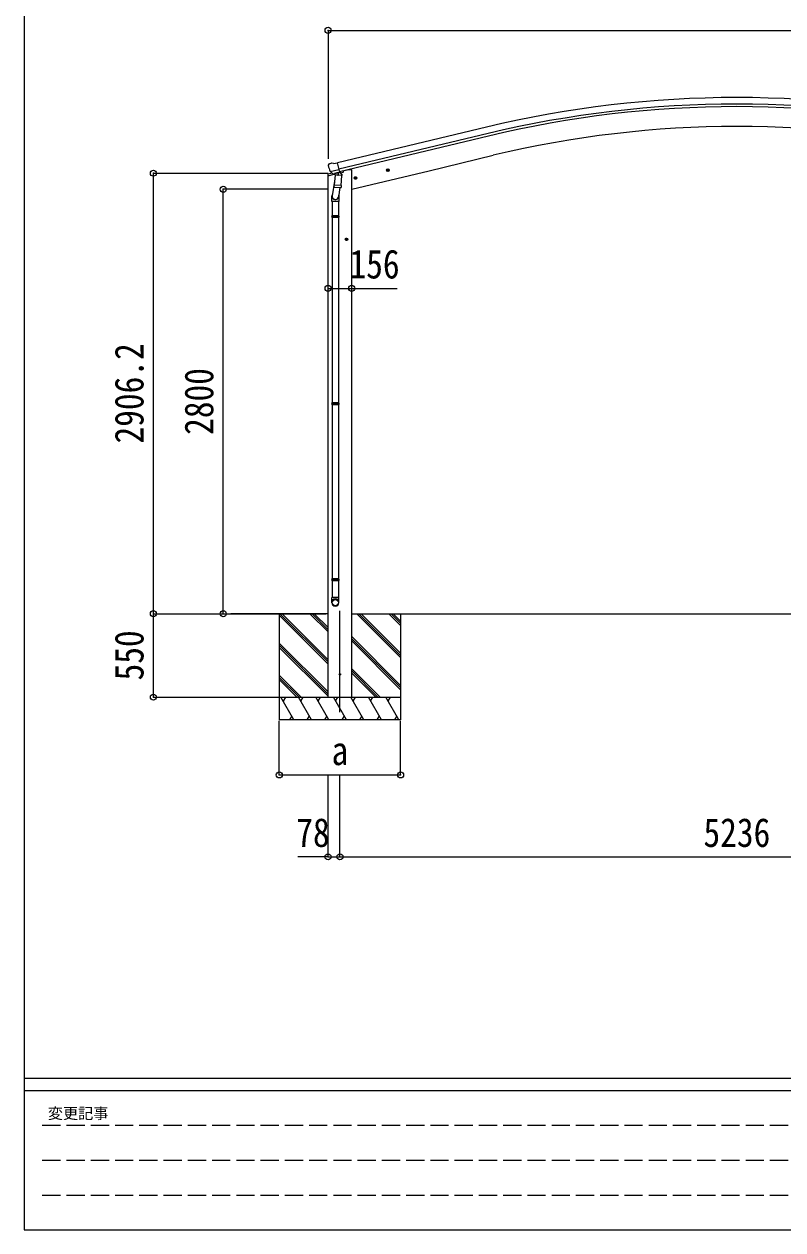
# Model space of a CAD drawing. Units: millimetres at full size, sheet at 1:40. Extents: x -11181 to 11305, y -7804 to 7716.
# Drawn here: x -11181 to -6175, y -7804 to 150 of the extents above; entities that cross this region are included whole.
import ezdxf
from ezdxf.enums import TextEntityAlignment as Align

# ---------------------------------------------------------------- set-up
doc = ezdxf.new("R2010")
doc.units = ezdxf.units.MM
doc.header["$LTSCALE"] = 40
doc.header["$PDMODE"] = 32
doc.header["$PDSIZE"] = 40
doc.linetypes.add('DASHED3', pattern=[4, 3, -1])
for name, color, linetype, lineweight in [('0-0_0', 7, 'Continuous', 9), ('0-1_本体', 4, 'Continuous', 9), ('0-2_部品', 7, 'Continuous', 9), ('0-8_PARTS2', 2, 'Continuous', 9), ('0-A_寸法', 6, 'Continuous', 9), ('F-0_240', 7, 'Continuous', 9)]:
    doc.layers.add(name, color=color, linetype=linetype, lineweight=lineweight)
doc.styles.add('ＭＳ ゴシック', font='')
doc.styles.get('ＭＳ ゴシック').set_extended_font_data('MS Gothic')

msp = doc.modelspace()

# ---------------------------------------------------------------- linework, layer by layer
at = {"layer": '0-0_0'}
for p, q in [((-9175.45, -3739.42), (-9816.95, -3739.43)), ((-9497.45, -3739.41), (-9497.45, -4439.41)), ((-9175.45, -4070.92), (-9497.45, -3748.93)), ((-9175.45, -4056.78), (-9492.81, -3739.42)), ((-9175.45, -4042.64), (-9478.67, -3739.42)), ((-9175.45, -3858.79), (-9294.83, -3739.41)), ((-9175.45, -3844.65), (-9280.69, -3739.41)), ((-9175.45, -3830.51), (-9266.55, -3739.41)), ((-9019.4, -3739.42), (-3939.5, -3739.42)), ((-8697.45, -4028.42), (-8986.47, -3739.41)), ((-8697.45, -4014.28), (-8972.32, -3739.41)), ((-8697.45, -4000.14), (-8958.18, -3739.41)), ((-8697.45, -3816.29), (-8774.33, -3739.41)), ((-8697.45, -3802.15), (-8760.19, -3739.41)), ((-8697.45, -3788.01), (-8746.05, -3739.41)), ((-8697.45, -3739.41), (-8697.45, -4439.41)), ((-8697.45, -4212.27), (-9019.45, -3890.27)), ((-9175.45, -4254.77), (-9497.45, -3932.77)), ((-9175.45, -4268.91), (-9497.45, -3946.91)), ((-9175.45, -4283.06), (-9497.45, -3961.06)), ((-8697.45, -4226.41), (-9019.45, -3904.42)), ((-8697.45, -4240.56), (-9019.45, -3918.56)), ((-8832.44, -4289.41), (-9019.45, -4102.4)), ((-8846.59, -4289.41), (-9019.45, -4116.55)), ((-8860.73, -4289.41), (-9019.45, -4130.69)), ((-9352.94, -4289.41), (-9497.45, -4144.9)), ((-9367.09, -4289.41), (-9497.45, -4159.05)), ((-9381.23, -4289.41), (-9497.45, -4173.19)), ((-9497.45, -4289.41), (-8697.45, -4289.41)), ((-9400.56, -4439.41), (-9487.16, -4289.41)), ((-9457.16, -4289.41), (-9472.16, -4315.39)), ((-9285.09, -4439.41), (-9371.69, -4289.41)), ((-9341.69, -4289.41), (-9356.69, -4315.39)), ((-9169.62, -4439.41), (-9256.22, -4289.41)), ((-9241.22, -4315.39), (-9226.22, -4289.41)), ((-9175.2, -4289.42), (-9019.7, -4289.42)), ((-9054.15, -4439.41), (-9140.75, -4289.41)), ((-9125.75, -4315.39), (-9110.75, -4289.41)), ((-8938.68, -4439.41), (-9025.28, -4289.41)), ((-9010.28, -4315.39), (-8995.28, -4289.41)), ((-8823.21, -4439.41), (-8909.81, -4289.41)), ((-8894.81, -4315.39), (-8879.81, -4289.41)), ((-8707.74, -4439.41), (-8794.34, -4289.41)), ((-8779.34, -4315.39), (-8764.34, -4289.41)), ((-8697.45, -4439.41), (-9497.45, -4439.41)), ((-9415.56, -4413.43), (-9430.56, -4439.41)), ((-9300.09, -4413.43), (-9315.09, -4439.41)), ((-9184.62, -4413.43), (-9199.62, -4439.41)), ((-9069.15, -4413.43), (-9084.15, -4439.41)), ((-8953.68, -4413.43), (-8968.68, -4439.41)), ((-8838.21, -4413.43), (-8853.21, -4439.41)), ((-8722.74, -4413.43), (-8737.74, -4439.41))]:
    msp.add_line(p, q, dxfattribs=at)
at = {"layer": '0-1_本体'}
for p, q in [((-8130.49, -529.65), (-9113.73, -765.7)), ((-8120.41, -571.63), (-9103.65, -807.68)), ((-8116.48, -587.99), (-9099.73, -824.02)), ((-8508.69, -816.88), (-8085.9, -715.37)), ((-9175.2, -4289.43), (-9175.2, -849.19)), ((-9039.2, -810.05), (-9072.47, -818.04)), ((-9019.2, -810.05), (-9039.2, -810.05)), ((-9019.45, -939.49), (-8508.74, -816.88)), ((-9019.2, -4289.43), (-9019.2, -810.05))]:
    msp.add_line(p, q, dxfattribs=at)
for radius in [7073, 7029.83, 7013, 6882]:
    msp.add_arc((-6479.33, -7407.22), radius, 76.5, 103.5, dxfattribs=at)
at = {"layer": '0-2_部品'}
for p, q in [((-9175.2, -781.61), (-9174.92, -782.76)), ((-9170.98, -773.04), (-9174.83, -779.33)), ((-9167.88, -770.79), (-9154.7, -767.62)), ((-9140.14, -770.3), (-9153.4, -767.6)), ((-9140.14, -770.3), (-9114.21, -764.07)), ((-9177.31, -849.75), (-9134.5, -839.47)), ((-9177.31, -842.86), (-9177.31, -849.75)), ((-9148.81, -833.65), (-9175.01, -839.94)), ((-9161.14, -821.92), (-9103.64, -808.11)), ((-9144.29, -836.83), (-9160.67, -822.34)), ((-9141.58, -837.4), (-9134.06, -835.59)), ((-9140.74, -837.29), (-9139.21, -836.92)), ((-9139.21, -836.92), (-9102.51, -828.11)), ((-9137.38, -837.15), (-9137.43, -837.89)), ((-9136.67, -838.93), (-9110.86, -845.37)), ((-9129.75, -844.28), (-9134.43, -911.11)), ((-9084.07, -847.47), (-9129.75, -844.28)), ((-9127.98, -841.1), (-9128.21, -844.39)), ((-9108.46, -829.93), (-9109.48, -844.54)), ((-9102.51, -828.11), (-9100.98, -827.74)), ((-9099.43, -825.64), (-9098.48, -825.7)), ((-9098.48, -825.7), (-9085.17, -841.02)), ((-9094.8, -829.94), (-9076.59, -825.57)), ((-9088.74, -914.31), (-9084.07, -847.47)), ((-9085.17, -841.02), (-9085.61, -847.36)), ((-9072.76, -817.55), (-9072.76, -820.71)), ((-8984.99, -862.3), (-9004.44, -866.97)), ((-9002.02, -866.39), (-8999.88, -859.19)), ((-8996.85, -871.83), (-9002.02, -866.39)), ((-8999.88, -859.19), (-8992.59, -857.44)), ((-8992.38, -874.36), (-8997.05, -854.91)), ((-8992.59, -857.44), (-8987.42, -862.88)), ((-8771.07, -810.94), (-8790.52, -815.61)), ((-8788.09, -815.03), (-8785.96, -807.83)), ((-8782.93, -820.47), (-8788.09, -815.03)), ((-8785.96, -807.83), (-8778.66, -806.08)), ((-8778.46, -823), (-8783.13, -803.55)), ((-8778.66, -806.08), (-8773.5, -811.52)), ((-9132.7, -886.35), (-9148.61, -982.52)), ((-9135.29, -923.58), (-9134.42, -911.12)), ((-9134.89, -924.94), (-9134.89, -924.94)), ((-9088.74, -914.31), (-9134.43, -911.11)), ((-9133.44, -925.72), (-9091.75, -928.63)), ((-9097.18, -928.25), (-9107.91, -991.84)), ((-9088.75, -914.31), (-9089.64, -927.01)), ((-9150.76, -1019.68), (-9150.76, -985.33)), ((-9104.76, -1019.68), (-9150.76, -1019.68)), ((-9148.76, -1019.68), (-9148.76, -1113.68)), ((-9106.76, -1019.68), (-9106.76, -1113.68)), ((-9104.76, -985.02), (-9104.76, -1019.68)), ((-9150.76, -1115.68), (-9149.76, -1113.68)), ((-9104.76, -1115.68), (-9150.76, -1115.68)), ((-9104.76, -1123.68), (-9150.76, -1123.68)), ((-9105.76, -1113.68), (-9149.76, -1113.68)), ((-9105.76, -1125.68), (-9149.76, -1125.68)), ((-9148.76, -1125.68), (-9148.76, -2348.43)), ((-9106.76, -1125.68), (-9106.76, -2348.43)), ((-9104.76, -1115.68), (-9105.76, -1113.68)), ((-9104.76, -1123.68), (-9105.76, -1125.68)), ((-9104.76, -1115.68), (-9104.76, -1123.68)), ((-9043.25, -1269.55), (-9063.25, -1269.55)), ((-9060.76, -1269.55), (-9057, -1263.05)), ((-9057, -1276.05), (-9060.76, -1269.55)), ((-9057, -1263.05), (-9049.5, -1263.05)), ((-9053.25, -1279.55), (-9053.25, -1259.55)), ((-9049.5, -1263.05), (-9045.75, -1269.55)), ((-9150.76, -2350.43), (-9149.76, -2348.43)), ((-9150.76, -2350.43), (-9150.76, -2358.43)), ((-9104.76, -2350.43), (-9150.76, -2350.43)), ((-9150.76, -2358.43), (-9149.76, -2360.43)), ((-9104.76, -2358.43), (-9150.76, -2358.43)), ((-9105.76, -2348.43), (-9149.76, -2348.43)), ((-9105.76, -2360.43), (-9149.76, -2360.43)), ((-9148.76, -2360.43), (-9148.76, -3510.05)), ((-9106.76, -2360.43), (-9106.76, -3510.05)), ((-9104.76, -2350.43), (-9105.76, -2348.43)), ((-9104.76, -2358.43), (-9105.76, -2360.43)), ((-9104.76, -2350.43), (-9104.76, -2358.43)), ((-9150.76, -3512.05), (-9149.76, -3510.05)), ((-9150.76, -3512.05), (-9150.76, -3520.05)), ((-9104.76, -3512.05), (-9150.76, -3512.05)), ((-9150.76, -3520.05), (-9149.76, -3522.05)), ((-9104.76, -3520.05), (-9150.76, -3520.05)), ((-9105.76, -3510.05), (-9149.76, -3510.05)), ((-9105.76, -3522.05), (-9149.76, -3522.05)), ((-9148.76, -3522.05), (-9148.76, -3632.06)), ((-9106.76, -3522.05), (-9106.76, -3632.06)), ((-9104.76, -3512.05), (-9105.76, -3510.05)), ((-9104.76, -3520.05), (-9105.76, -3522.05)), ((-9104.76, -3512.05), (-9104.76, -3520.05)), ((-9104.76, -3632.06), (-9150.76, -3632.06)), ((-9150.76, -3666.2), (-9150.76, -3632.06)), ((-9104.76, -3666.2), (-9104.76, -3632.06))]:
    msp.add_line(p, q, dxfattribs=at)
for points in [[(-9108.78, -829.52), (-9099.06, -827.19), (-9114.21, -764.07)], [(-9161.41, -821.34), (-9160.83, -822.19), (-9160.67, -822.34)], [(-9108.78, -829.52), (-9109.01, -829.67), (-9133.78, -835.62), (-9134.06, -835.59)], [(-8987.42, -862.88), (-8989.55, -870.08), (-8996.85, -871.83)], [(-8773.5, -811.52), (-8775.63, -818.72), (-8782.93, -820.47)], [(-9150.76, -1115.68), (-9150.76, -1123.68), (-9149.76, -1125.68)], [(-9045.75, -1269.55), (-9049.5, -1276.05), (-9057, -1276.05)]]:
    msp.add_lwpolyline(points, dxfattribs=at)
for centre, radius in [((-8994.72, -864.63), 8.5), ((-8994.72, -864.63), 7.7), ((-8994.72, -864.63), 6.5), ((-8780.8, -813.28), 8.5), ((-8780.8, -813.28), 7.7), ((-8780.8, -813.28), 6.5), ((-9053.25, -1269.55), 8.5), ((-9053.25, -1269.55), 7.7), ((-9053.25, -1269.55), 6.5)]:
    msp.add_circle(centre, radius, dxfattribs=at)
at = {"layer": '0-2_部品', "color": 4}
msp.add_circle((-9097.45, -4139.43), 4.5, dxfattribs=at)
at = {"layer": '0-2_部品'}
for centre, radius, start, end in [((-8978.11, -735.51), 202.4, 193.5, 205.09125), ((-9166.71, -775.65), 5, 103.5, 148.5), ((-9154, -770.54), 3, 78.5, 103.5), ((-9174.31, -842.86), 3, 103.5, 180), ((-9140.86, -836.8), 0.5, 248.23754, 283.5), ((-9137.87, -837.11), 0.5, 356, 103.5), ((-9136.43, -837.96), 1, 176, 256), ((-9110.51, -844.4), 1.03, 250.03897, 351.96569), ((-9107.86, -830.02), 0.604, 100.59842, 172.20595), ((-9101.1, -827.26), 0.5, 283.5, 318.76246), ((-9077.76, -820.71), 5, 283.5, 0), ((-9133.35, -923.75), 1.95, 175.04017, 217.47766), ((-9133.31, -923.72), 2, 217.40962, 266), ((-9091.61, -926.64), 2, 266, 349.46843), ((-9120.76, -985.33), 30, 177.45142, 180)]:
    msp.add_arc(centre, radius, start, end, dxfattribs=at)
for centre, major_axis, ratio, start_param, end_param in [((-9172.28, -780.9), (-1.57, -2.57), 0.99628, 4.712389, 5.4996506), ((-9142.3, -834.57), (-0.73, -2.92), 0.997631, 5.8041905, 6.6006116), ((-9142.25, -834.35), (2.63, 3.16), 0.650902, 4.0958226, 4.1686332), ((-9142.28, -834.47), (-0.73, -2.92), 0.997631, 0.3902369, 0.4789948), ((-9127.76, -985.02), (23, 0), 0.996195, 2.5560258, 6.5663028), ((-9127.76, -985.02), (21, 0), 0.996195, 2.9349147, 5.9512394), ((-9127.76, -3664.45), (-23, 0), 0.996195, 3.1415927, 6.2831853), ((-9127.76, -3666.2), (-23, 0), 0.996195, 3.1415927, 6.2831853), ((-9127.76, -3666.2), (0, -23.43), 0.981806, 4.712389, 7.8539816)]:
    msp.add_ellipse(centre, major_axis=major_axis, ratio=ratio, start_param=start_param, end_param=end_param, dxfattribs=at)
msp.add_ellipse((-9127.76, -3666.2), major_axis=(21, 0), ratio=0.996195, dxfattribs=at)
at = {"layer": '0-8_PARTS2'}
msp.add_line((-9097.45, -4388.6), (-9097.45, -3719.58), dxfattribs=at)
at = {"layer": '0-8_PARTS2', "color": 6}
for p, q in [((-9175.45, -5342.82), (-9097.45, -5342.82)), ((-9097.45, -5342.82), (-3861.45, -5342.82))]:
    msp.add_line(p, q, dxfattribs=at)
at = {"layer": '0-A_寸法'}
for p, q in [((-9175.45, 109.14), (-9175.45, -737.98)), ((-9175.45, 109.14), (-3783.45, 109.14)), ((-10327.85, -833.22), (-9175.45, -833.22)), ((-10327.85, -3739.43), (-10327.85, -833.22)), ((-9175.25, -939.42), (-9867.4, -939.44)), ((-9867.4, -3739.43), (-9867.4, -939.43)), ((-9175.45, -1592.8), (-9019.45, -1592.8)), ((-9019.45, -1592.8), (-8719.45, -1592.8)), ((-10327.85, -4289.41), (-10327.85, -3739.43)), ((-10327.85, -3739.43), (-9497.45, -3739.43)), ((-9867.4, -3739.43), (-9190.93, -3739.43)), ((-10327.85, -4289.41), (-9497.45, -4289.41)), ((-9497.45, -4802.45), (-9497.45, -4445.91)), ((-8697.45, -4802.45), (-8697.45, -4445.91)), ((-9497.45, -4802.45), (-8697.45, -4802.45)), ((-9175.45, -5342.82), (-9175.45, -4802.45)), ((-9097.45, -5342.82), (-9097.45, -4802.45)), ((-9175.45, -5342.82), (-9375.45, -5342.82))]:
    msp.add_line(p, q, dxfattribs=at)
for p in [(-9175.45, 109.14), (-10327.85, -833.22), (-9867.4, -939.43), (-9175.45, -1592.8), (-9019.45, -1592.8), (-10327.85, -3739.43), (-9867.4, -3739.43), (-10327.85, -4289.41), (-9497.45, -4802.45), (-8697.45, -4802.45), (-9175.45, -5342.82), (-9097.45, -5342.82)]:
    msp.add_point(p, dxfattribs=at)
at = {"layer": 'F-0_240', "color": 5}
for p, q in [((-11180.61, 7716.46), (-11180.61, -7803.54)), ((-11180.61, -6803.54), (10739.39, -6803.54)), ((-11180.61, -6883.54), (7183.72, -6883.54)), ((-11180.61, -7803.54), (10739.39, -7803.54))]:
    msp.add_line(p, q, dxfattribs=at)
at = {"layer": 'F-0_240', "color": 4, "linetype": 'DASHED3'}
for p, q in [((-11060.61, -7113.54), (-4656.28, -7113.54)), ((-11060.61, -7343.54), (-4656.28, -7343.54)), ((-11060.61, -7573.54), (-4656.28, -7573.54))]:
    msp.add_line(p, q, dxfattribs=at)

# ---------------------------------------------------------------- texts
at = {"layer": '0-A_寸法', "color": 7, "style": 'ＭＳ ゴシック', "width": 0.85}
for s, p in [('156', (-9034.45, -1584.8)), ('a', (-9152.45, -4794.45)), ('78', (-9385.45, -5334.82)), ('5236', (-6699.45, -5334.82))]:
    msp.add_text(s, height=190.6, dxfattribs=at).set_placement(p, align=Align.BOTTOM_LEFT)
for s, p in [('2906.2', (-10335.85, -2616.32)), ('2800', (-9875.4, -2559.43)), ('550', (-10335.85, -4179.42))]:
    msp.add_text(s, height=190.6, rotation=90, dxfattribs=at).set_placement(p, align=Align.BOTTOM_LEFT)
at = {"layer": 'F-0_240', "style": 'ＭＳ ゴシック'}
msp.add_text('変更記事', height=73.31, dxfattribs=at).set_placement((-11024.31, -7093.54), align=Align.BOTTOM_LEFT)

doc.saveas('drawing.dxf')
